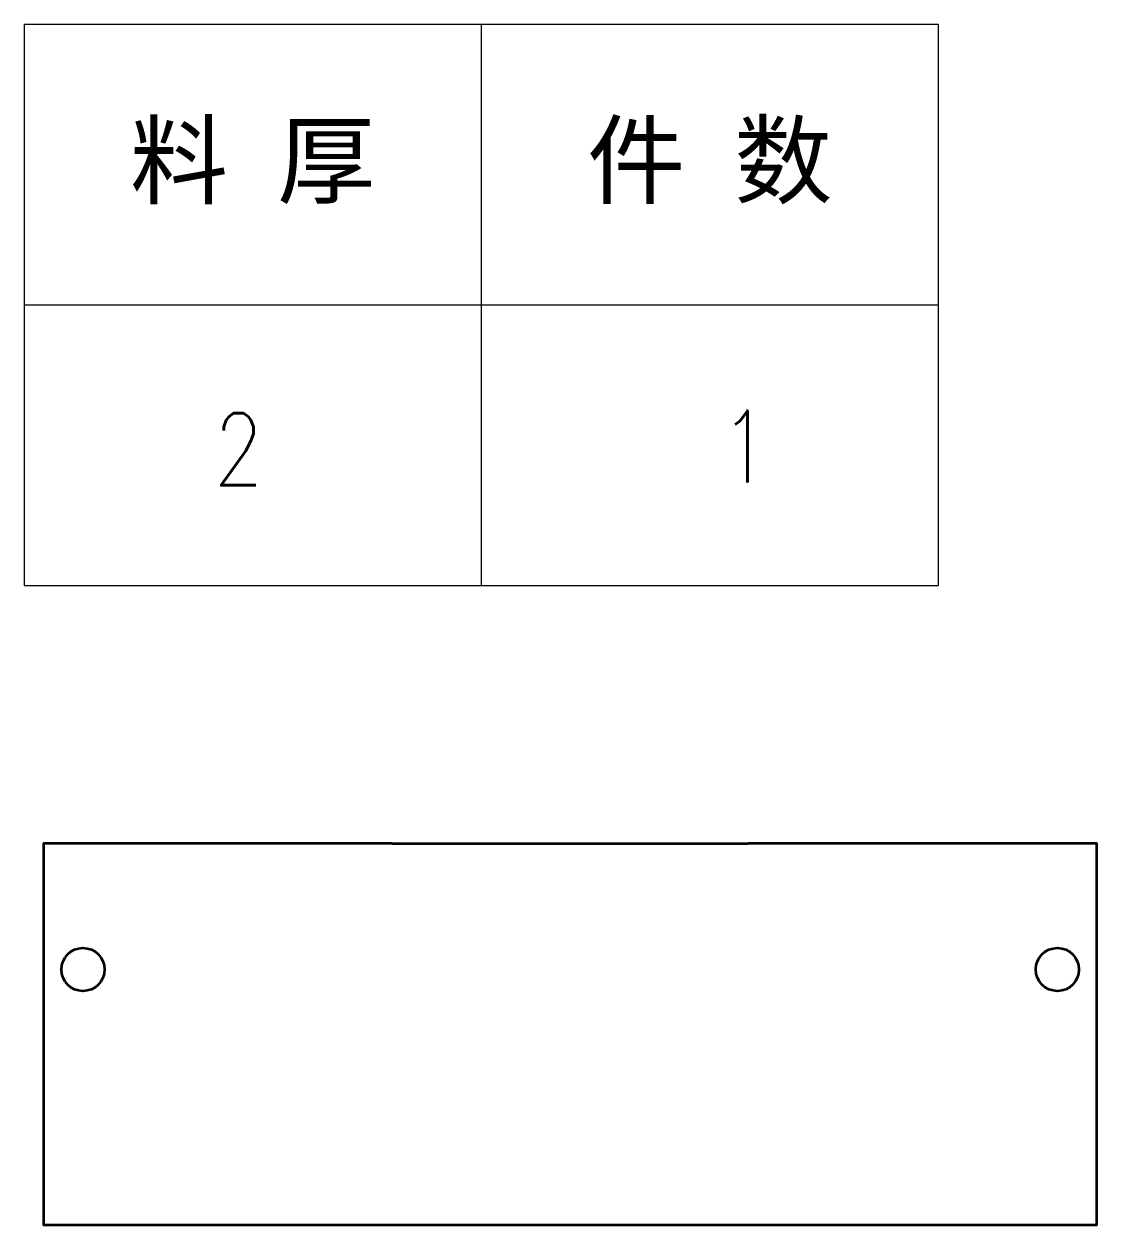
# Model space of a CAD drawing. Header units: millimetres. Extents: x 1201 to 11615, y -7347 to 2683.
# Drawn here: x 2381.2 to 2530.3, y -2716.6 to -2549.7 of the extents above; entities that cross this region are included whole.
import ezdxf
from ezdxf.enums import TextEntityAlignment as Align

# ---------------------------------------------------------------- set-up
doc = ezdxf.new("R2010")
doc.units = ezdxf.units.MM
doc.layers.add('DIM', color=3, linetype='Continuous', lineweight=20)
doc.layers.add('DRAWING', color=7, linetype='Continuous', lineweight=35)
doc.styles.add('DIM', font='romans.shx', dxfattribs={"width": 0.8, "bigfont": 'bigfont.shx'})
doc.styles.get("Standard").update_dxf_attribs({"font": 'arial.ttf'})

# ---------------------------------------------------------------- blocks, each defined once
blk = doc.blocks.new('*T31')
at = {"color": 0, "linetype": 'ByBlock', "lineweight": -2, "transparency": 16777216}
for p, q in [((0, 0), (127, 0)), ((0, 0), (0, -78)), ((63.5, 0), (63.5, -78)), ((127, 0), (127, -78)), ((0, -39), (127, -39)), ((0, -78), (127, -78))]:
    blk.add_line(p, q, dxfattribs=at)
at = {"color": 0, "transparency": 16777216, "char_height": 10, "width": 60.5, "attachment_point": 5}
for s, insert in [('{\\fSimSun|b0|i0|c134|p2;料 厚}', (31.75, -19.5)), ('{\\fSimSun|b0|i0|c134|p2;件 数}', (95.25, -19.5))]:
    blk.add_mtext(s, dxfattribs=dict(at, insert=insert))
blk = doc.blocks.new('拆图参数')
blk.add_blockref('*T31', (-63.5, 78))
at = {"style": 'DIM', "width": 0.8}
blk.add_attdef('6', text='', height=10, dxfattribs=at).set_placement((-37.13, 18.91), align=Align.MIDDLE_LEFT)
blk.add_attdef('1', text='', height=10, dxfattribs=at).set_placement((36.65, 19.27), align=Align.MIDDLE_CENTER)

msp = doc.modelspace()

# ---------------------------------------------------------------- linework, layer by layer
at = {"layer": 'DRAWING', "lineweight": 35}
msp.add_line((2432.35, -2663.616), (2481.84, -2663.616), dxfattribs=at)
msp.add_lwpolyline([(2432.35, -2663.616), (2383.92, -2663.616), (2383.92, -2716.616), (2530.27, -2716.616), (2530.27, -2663.616), (2481.84, -2663.616)], dxfattribs=at)
for centre in [(2389.42, -2681.116), (2524.77, -2681.116)]:
    msp.add_circle(centre, 3, dxfattribs=at)

# ---------------------------------------------------------------- block references
at = {"layer": 'DIM'}
msp.add_blockref('拆图参数', (2444.733, -2627.738), dxfattribs=at).add_auto_attribs({'1': '1', '6': '2'})

doc.saveas('drawing.dxf')
